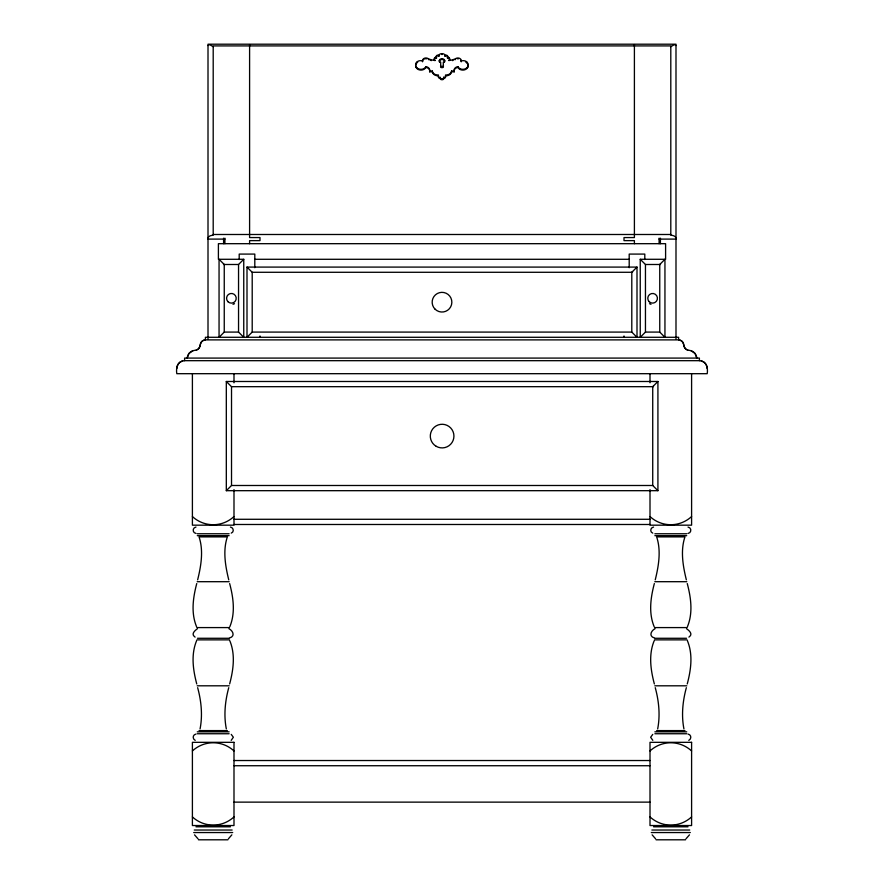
<?xml version="1.0" encoding="UTF-8"?>
<svg xmlns="http://www.w3.org/2000/svg" width="884" height="884" viewBox="0 0 884 884"><rect width="100%" height="100%" fill="white"/><g stroke="black" fill="none" stroke-linecap="round" stroke-linejoin="round"><path stroke-width="1.33" d="M701.421 360.959C706.968 362.274 708.04 368.904 707.2 373.689L176.8 373.689C175.96 368.904 177.032 362.274 182.579 360.959M208.005 45.537L209.519 44.598L213.199 46.675M197.463 628.69C194.911 630.557 190.491 634.115 195.077 637.11M655.066 628.69C651.221 630.524 648.315 636.314 654.514 637.994M196.745 583.562C193.043 597.573 190.867 612.866 196.557 626.69M229.652 683.94C233.354 669.928 235.531 654.635 229.84 640.812M654.348 583.562C650.646 597.573 648.469 612.866 654.16 626.69M687.255 683.94C690.956 669.928 693.133 654.635 687.443 640.812M197.651 579.827C201.066 565.981 203.685 550.577 199.044 536.886L227.354 536.886C222.724 550.577 225.343 565.981 228.746 579.827M228.746 687.675C225.111 701.045 223.652 715.244 226.326 728.913M655.254 579.827C658.657 565.981 661.276 550.577 656.646 536.886L684.956 536.886C680.315 550.577 682.934 565.981 686.349 579.827M686.349 687.675C682.713 701.045 681.255 715.244 683.929 728.913M200.071 728.913C202.745 715.244 201.287 701.045 197.651 687.675M657.674 728.913C660.348 715.244 658.889 701.045 655.254 687.675M196.557 640.812C190.867 654.635 193.043 669.928 196.745 683.94M229.84 626.69C235.531 612.866 233.354 597.573 229.652 583.562M654.16 640.812C648.469 654.635 650.646 669.928 654.348 683.94M687.443 626.69C693.133 612.866 690.956 597.573 687.255 583.562M231.188 740.361L233.354 737.256L231.243 734.383M688.791 740.361C691.697 738.969 691.454 734.67 688.028 734.074M434.53 60.543A2.409 1.923 0 0 1 434.63 58.609L434.63 57.825A1.492 1.193 0 0 1 436.53 57.394A1.812 1.448 0 0 1 438.994 55.327A2.365 1.89 0 0 1 442 53.802A2.343 1.878 0 0 1 444.961 55.327A1.801 1.437 0 0 1 447.403 57.383A1.481 1.182 0 0 1 449.293 57.825A2.42 1.934 0 0 1 448.542 60.499A16.31 13.028 0 0 0 456.067 58.41A3.381 2.696 0 0 1 459.702 58.388A3.381 2.696 0 0 1 461.227 61.029A4.608 3.68 0 0 1 467.194 62.366A5.868 4.685 0 0 1 467.691 66.598L467.194 68.167L467.691 67.383A5.868 4.685 0 0 0 468.078 65.217M231.862 834.839L228.415 838.806M689.465 834.839L686.006 838.806M243.752 259.288L243.752 337.29L238.547 332.086L238.547 264.493L243.752 259.288L218.403 259.288L218.403 243.686L665.597 243.686L665.597 259.288L640.248 259.288L640.248 337.29L645.453 332.086L645.453 264.493L640.248 259.288M224.249 332.086L219.055 337.29L219.055 259.288L224.249 264.493L224.249 332.086L238.547 332.086M252.205 332.086L247.001 337.29L247.001 267.09L636.999 267.09L636.999 337.29L631.795 332.086L252.205 332.086L252.205 272.283L247.001 267.09M226.315 490.686L231.52 485.493L652.724 485.493L657.917 490.686L657.917 381.49L226.315 381.49L226.315 490.686L657.917 490.686M636.999 267.09L631.795 272.283L631.795 332.086M657.917 381.49L652.724 386.684L652.724 485.493M688.923 637.11C693.509 634.115 689.089 630.557 686.536 628.69M670.801 46.675L674.481 44.598L675.995 45.537M233.995 516.554C222.138 527.439 204.27 527.439 192.403 516.554M192.403 750.947C204.27 740.063 222.138 740.063 233.995 750.947M691.597 516.554C679.73 527.439 661.862 527.439 650.005 516.554M233.995 816.915C222.138 827.8 204.27 827.8 192.403 816.915M650.005 750.947C661.862 740.063 679.73 740.063 691.597 750.947M691.597 816.915C679.73 827.8 661.862 827.8 650.005 816.915M231.243 533.118C234.426 532.013 233.564 527.494 230.426 527.063M652.757 734.383L650.646 737.256L652.812 740.361M233.011 304.317L234.514 303.687M229.486 637.994C235.685 636.314 232.779 630.524 228.934 628.69M195.972 527.063C192.27 527.593 192.27 532.897 195.972 533.428M653.574 527.063C650.436 527.494 649.574 532.013 652.757 533.118M688.028 533.428C691.73 532.897 691.73 527.593 688.028 527.063M195.972 734.074C192.546 734.67 192.303 738.969 195.209 740.361M204.082 340.13C198.845 341.312 201.552 348.86 196.314 350.042M193.032 350.65L188.955 353.456L187.198 358.086A8.321 8.321 0 0 1 194.999 350.285A5.547 5.547 0 0 0 200.204 345.091A5.547 5.547 0 0 1 205.397 339.887L678.603 339.887A5.547 5.547 0 0 1 683.796 345.091A5.547 5.547 0 0 0 689.001 350.285A8.321 8.321 0 0 1 696.802 358.086L695.045 353.456L690.968 350.65M434.63 57.825A2.409 1.923 0 0 0 435.392 60.499A16.586 13.249 0 0 1 427.801 58.41A3.403 2.718 0 0 0 424.121 58.388A3.403 2.718 0 0 0 422.563 61.04A4.674 3.735 0 0 0 416.552 62.366A5.823 4.652 0 0 0 416.044 66.598L416.552 67.383A5.238 4.188 0 0 0 421.491 69.295A5.238 4.188 0 0 0 425.845 66.643A4.508 3.602 0 0 1 429.635 71.04L432.309 71.04A5.503 4.398 0 0 0 438.431 74.985L438.431 77.129A1.326 1.061 0 0 0 440.398 78.068M443.591 78.068A1.315 1.05 0 0 0 445.525 77.129L445.525 74.985A5.47 4.365 0 0 0 451.569 71.029L454.232 71.04A4.497 3.591 0 0 1 457.989 66.632A5.182 4.133 0 0 0 462.31 69.295A5.182 4.133 0 0 0 467.205 67.394M425.845 66.643L425.845 67.427A4.508 3.602 0 0 1 429.635 71.814L432.309 71.814A5.503 4.398 0 0 0 438.431 75.759M445.525 75.781A5.47 4.365 0 0 0 451.569 71.814L454.232 71.814A4.497 3.591 0 0 1 457.989 67.416L457.989 66.643M213.199 234.492L670.801 234.492M208.005 239.1L224.901 239.1M659.099 239.1L675.995 239.1M254.802 259.288L629.198 259.288M238.547 264.493L223.575 264.493L223.575 263.808M645.453 264.493L660.425 264.493L660.425 263.808M252.205 272.283L632.48 272.283L632.48 271.609M645.453 332.086L659.751 332.086L664.945 337.29L664.945 259.288L659.751 264.493L659.751 332.086M176.8 368.484A7.801 7.801 0 0 1 184.601 360.683L699.399 360.683A7.801 7.801 0 0 1 707.2 368.484M226.315 381.49L231.52 386.684L653.398 386.684L653.398 386.01M233.995 519.284L650.005 519.284M233.995 524.488L650.005 524.488M197.276 533.759L229.122 533.759M654.878 533.759L686.724 533.759M197.276 535.671L229.122 535.671M654.878 535.671L686.724 535.671M197.198 581.694L229.199 581.694M654.801 581.694L686.802 581.694M196.922 627.585L229.486 627.585M654.514 627.585L687.078 627.585M197.463 638.281L228.934 638.281M655.066 638.281L686.536 638.281M196.9 639.861L229.497 639.861M654.503 639.861L687.1 639.861M197.198 685.807L229.199 685.807M654.801 685.807L686.802 685.807M199.044 730.604L227.354 730.604M656.646 730.604L684.956 730.604M197.276 731.83L229.122 731.83M654.878 731.83L686.724 731.83M197.276 733.742L229.122 733.742M654.878 733.742L686.724 733.742M233.995 760.527L650.005 760.527M233.995 765.732L650.005 765.732M233.995 802.131L650.005 802.131M195.972 826.805L230.426 826.805M653.574 826.805L688.028 826.805M194.259 830.032L232.138 830.032M651.862 830.032L689.741 830.032M193.695 832.551L232.702 832.551M651.298 832.551L690.305 832.551M198.48 839.8L227.917 839.8M656.083 839.8L685.52 839.8M679.918 340.13C685.155 341.312 682.448 348.86 687.686 350.042M649.486 303.687L650.989 304.317M655.585 838.806L652.138 834.839M197.994 838.806L194.535 834.839M416.044 66.598L416.552 68.167A5.238 4.188 0 0 0 421.491 70.079A5.238 4.188 0 0 0 425.845 67.427M416.044 67.383L416.077 67.427A5.823 4.652 0 0 1 415.867 64.355M699.399 360.683L699.399 358.086L184.601 358.086L184.601 360.683M691.597 373.689L691.597 525.173L650.005 525.173L650.005 489.626M678.603 339.887L678.603 337.29L205.397 337.29L205.397 339.887M675.995 338.815L675.995 44.2L208.005 44.2L208.005 338.815M660.403 238.183L660.403 243.686M659.099 238.172L659.099 243.697M650.005 373.689L650.005 382.783M644.801 259.542L644.801 254.084L629.198 254.084L629.198 267.73M634.403 44.543L634.403 237.564L624.005 237.564L624.005 240.625L634.403 240.625L634.403 243.697M624.005 335.986L624.005 337.29M467.658 66.643L467.658 67.427M467.194 62.366L467.194 63.151A5.868 4.685 0 0 1 468.001 64.786M461.249 61.04L461.249 61.814M454.232 71.04L454.232 71.814M451.591 71.04L451.591 71.814M449.293 57.825L449.293 58.609A2.42 1.934 0 0 1 449.392 60.543M447.414 57.394L447.414 58.178M444.972 55.327L444.972 56.112M439.713 62.333A1.912 1.525 0 0 1 439.403 61.029L439.403 60.245A2.696 2.155 0 0 1 444.597 60.245L444.597 61.029A1.912 1.525 0 0 1 444.287 62.333M443.591 77.284L443.591 79.107A1.293 1.028 0 0 1 442 79.571A1.315 1.05 0 0 1 440.398 79.107L440.398 77.284A1.326 1.061 0 0 1 438.431 76.355M442 53.802L442 54.587M443.591 78.333A1.293 1.028 0 0 1 442 78.786L442 79.56M438.994 55.327L438.994 56.112A1.812 1.448 0 0 0 437.005 56.101M436.53 57.394L436.53 58.178M432.309 71.04L432.309 71.814M429.635 71.04L429.635 71.814M422.563 61.04L422.563 61.814M416.552 62.366L416.552 63.151A5.823 4.652 0 0 0 416.044 63.935M416.552 67.383L416.552 68.167M259.995 335.986L259.995 337.29M254.802 267.73L254.802 254.084L239.199 254.084L239.199 259.542M249.597 44.543L249.597 237.564L259.995 237.564L259.995 240.625L249.597 240.625L249.597 243.697M233.995 373.689L233.995 382.783M233.995 489.626L233.995 525.173L192.403 525.173L192.403 373.689M231.52 386.684L231.52 485.493M224.901 238.172L224.901 243.697M223.597 238.183L223.597 243.686M448.619 58.156A1.481 1.182 0 0 1 449.293 58.609M444.597 60.245A1.912 1.525 0 0 1 443.304 62.112L443.304 66.201A1.403 1.127 0 0 1 442.453 67.692M444.895 55.858A2.343 1.878 0 0 1 444.961 56.112A1.801 1.437 0 0 1 447.613 57.88M439.403 61.029A2.696 2.155 0 0 1 444.597 61.029M416.552 63.151A4.674 3.735 0 0 1 416.883 62.786M417.27 62.455A4.674 3.735 0 0 1 417.712 62.167M422.541 61.305A3.403 2.718 0 0 1 422.861 60.311M423.613 59.482A3.403 2.718 0 0 1 424.121 59.162M425.326 58.797A3.403 2.718 0 0 1 426.607 58.808M431.436 60.609A16.586 13.249 0 0 1 430.177 60.211M428.961 59.747A16.586 13.249 0 0 1 428.364 59.471M434.63 58.609A1.492 1.193 0 0 1 435.315 58.156M436.32 57.88A1.812 1.448 0 0 1 436.254 56.896M438.994 56.112A2.365 1.89 0 0 1 439.072 55.858M455.492 59.471A16.31 13.028 0 0 1 454.906 59.736M453.094 60.421A16.31 13.028 0 0 1 452.464 60.609M457.238 58.786A3.381 2.696 0 0 1 458.509 58.786M460.951 60.311A3.381 2.696 0 0 1 461.26 61.305M465.57 61.913A4.608 3.68 0 0 1 467.194 63.151M467.205 68.178A5.182 4.133 0 0 1 462.31 70.079A5.182 4.133 0 0 1 457.989 67.427M441.547 67.692A1.403 1.127 0 0 1 440.696 66.201L440.696 62.112A1.912 1.525 0 0 1 439.403 60.245M443.304 65.416A1.403 1.127 0 0 1 442 66.963A1.403 1.127 0 0 1 440.696 65.416M442 78.786A1.315 1.05 0 0 1 440.398 78.333M445.525 76.355A1.315 1.05 0 0 1 443.591 77.295M675.995 238.326A5.205 3.061 0 0 0 670.801 235.266L670.801 45.913L213.199 45.913L213.199 235.266A5.205 3.061 0 0 0 208.005 238.326M233.995 742.328L192.403 742.328L192.403 825.534L233.995 825.534L233.995 742.328M691.597 742.328L650.005 742.328L650.005 825.534L691.597 825.534L691.597 742.328M227.973 301.709A4.84 4.84 0 0 0 236.072 299.543A4.84 4.84 0 0 0 230.138 293.621A4.84 4.84 0 0 0 227.973 301.709M649.188 301.709A4.84 4.84 0 0 0 657.276 299.543A4.84 4.84 0 0 0 651.353 293.621A4.84 4.84 0 0 0 649.188 301.709M435.038 309.146A9.846 9.846 0 0 0 451.514 304.737A9.846 9.846 0 0 0 439.447 292.681A9.846 9.846 0 0 0 435.038 309.146M436.21 446.321A11.812 11.812 0 0 0 453.934 436.088A11.812 11.812 0 0 0 436.21 425.856A11.812 11.812 0 0 0 436.21 446.321"/></g></svg>
